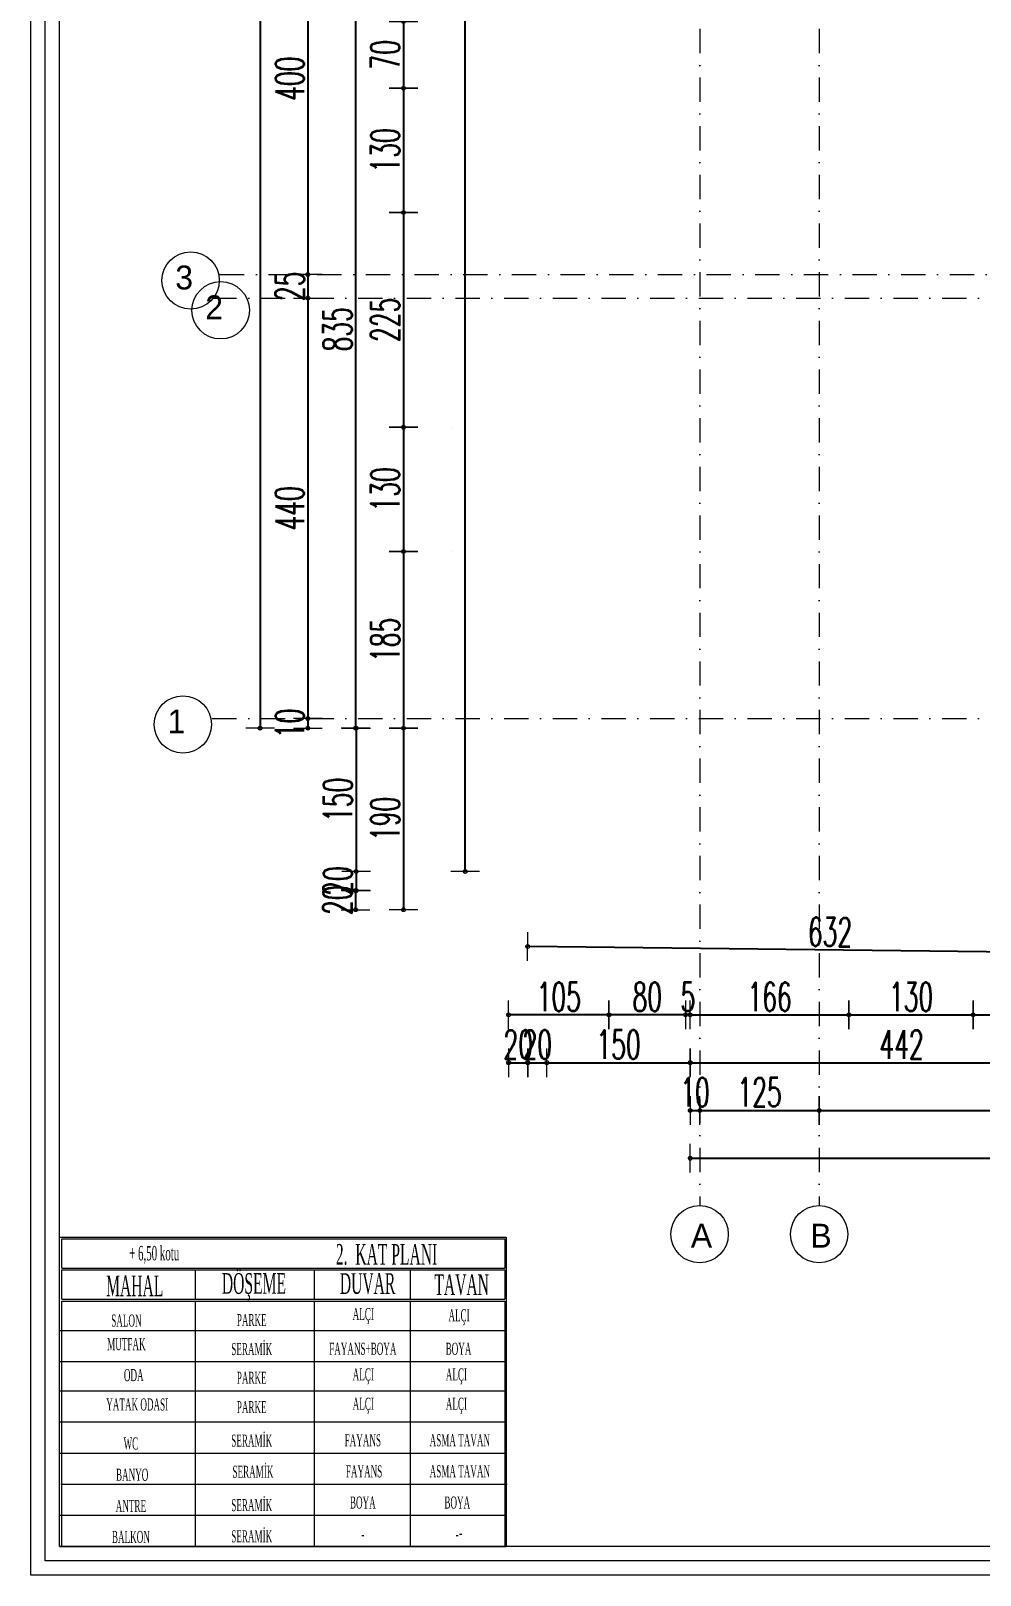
# Model space of a CAD drawing. Header units: millimetres. Extents: x -16104 to 67872, y -88009 to 12107.
# Drawn here: x 13905 to 14898, y 8729 to 10345 of the extents above; entities that cross this region are included whole.
import ezdxf

# ---------------------------------------------------------------- set-up
doc = ezdxf.new("R2010")
doc.units = ezdxf.units.MM
doc.linetypes.add('ACAD_ISO07W100', pattern=[3, 0, -3])
doc.linetypes.add('DASHDOTX2', pattern=[50.8, 25.4, -12.7, 0, -12.7])
doc.layers.get('0').update_dxf_attribs({"color": 241})
for name, color, linetype, lineweight in [('0.3', 114, 'Continuous', 5), ('AKS', 1, 'ACAD_ISO07W100', 5), ('akslar', 144, 'Continuous', 20), ('c05', 32, 'Continuous', 13), ('OLCU', 54, 'Continuous', 13)]:
    doc.layers.add(name, color=color, linetype=linetype, lineweight=lineweight)
doc.styles.add('DIM', font='Txttw.shx', dxfattribs={"width": 0.6})
doc.styles.add('OLCUIC', font='ROMANS.SHX', dxfattribs={"width": 0.5})
doc.dimstyles.new('50', dxfattribs={"dimscale": 0, "dimtxt": 30, "dimasz": 1, "dimexe": 0, "dimexo": 2, "dimgap": 4, "dimtad": 1, "dimdec": 0, "dimzin": 0, "dimdsep": 46, "dimtxsty": 'DIM', "dimblk1": 'DOT', "dimblk2": 'DOT', "dimsah": 1, "dimcen": 1.5, "dimdle": 3, "dimse1": 1, "dimse2": 1, "dimclrd": 256, "dimclre": 9, "dimclrt": 256, "dimadec": 0, "dimazin": 0, "dimtfac": 0.24, "dimtdec": 0, "dimtix": 1, "dimtmove": 2, "dimatfit": 3, "dimldrblk": 'DOT', "dimfxl": 0, "dimtolj": 1, "dimtzin": 15, "dimarcsym": 0})

# ---------------------------------------------------------------- blocks, each defined once
blk = doc.blocks.new('DOT')
for p, q in [((-2, 0), (0, 0)), ((0, 15), (0, -15)), ((2, 0), (0, 0))]:
    blk.add_line(p, q)
blk.add_circle((0, 0), 2)
blk = doc.blocks.new('*D4133')
at = {"layer": 'Defpoints', "color": 0, "transparency": 16777216}
for p in [(14594.7, 9365.5), (14760.7, 9365.5), (14760.7, 9315.5)]:
    blk.add_point(p, dxfattribs=at)
at = {"layer": 'OLCU', "lineweight": -2, "transparency": 16777216}
blk.add_line((14595.7, 9315.5), (14759.7, 9315.5), dxfattribs=at)
at = {"layer": 'OLCU', "lineweight": -2, "transparency": 16777216, "rotation": 180}
blk.add_blockref('DOT', (14594.7, 9315.5), dxfattribs=at)
at = {"layer": 'OLCU', "lineweight": -2, "transparency": 16777216}
blk.add_blockref('DOT', (14760.7, 9315.5), dxfattribs=at)
at = {"layer": 'OLCU', "transparency": 16777216, "insert": (14677.7, 9334.5), "char_height": 30, "attachment_point": 5, "style": 'DIM'}
blk.add_mtext('\\A1;166', dxfattribs=at)
blk = doc.blocks.new('*D4134')
at = {"layer": 'Defpoints', "color": 0, "transparency": 16777216}
for p in [(14760.7, 9365.5), (14890.7, 9365.5), (14890.7, 9315.5)]:
    blk.add_point(p, dxfattribs=at)
at = {"layer": 'OLCU', "lineweight": -2, "transparency": 16777216}
blk.add_line((14761.7, 9315.5), (14889.7, 9315.5), dxfattribs=at)
at = {"layer": 'OLCU', "lineweight": -2, "transparency": 16777216, "rotation": 180}
blk.add_blockref('DOT', (14760.7, 9315.5), dxfattribs=at)
at = {"layer": 'OLCU', "lineweight": -2, "transparency": 16777216}
blk.add_blockref('DOT', (14890.7, 9315.5), dxfattribs=at)
at = {"layer": 'OLCU', "transparency": 16777216, "insert": (14825.7, 9334.5), "char_height": 30, "attachment_point": 5, "style": 'DIM'}
blk.add_mtext('\\A1;130', dxfattribs=at)
blk = doc.blocks.new('*D4135')
at = {"layer": 'Defpoints', "color": 0, "transparency": 16777216}
for p in [(14890.7, 9365.5), (15106.7, 9365.5), (15106.7, 9315.5)]:
    blk.add_point(p, dxfattribs=at)
at = {"layer": 'OLCU', "lineweight": -2, "transparency": 16777216}
blk.add_line((14891.7, 9315.5), (15105.7, 9315.5), dxfattribs=at)
at = {"layer": 'OLCU', "lineweight": -2, "transparency": 16777216, "rotation": 180}
blk.add_blockref('DOT', (14890.7, 9315.5), dxfattribs=at)
at = {"layer": 'OLCU', "lineweight": -2, "transparency": 16777216}
blk.add_blockref('DOT', (15106.7, 9315.5), dxfattribs=at)
at = {"layer": 'OLCU', "transparency": 16777216, "insert": (14998.7, 9334.5), "char_height": 30, "attachment_point": 5, "style": 'DIM'}
blk.add_mtext('\\A1;216', dxfattribs=at)
blk = doc.blocks.new('*D4146')
at = {"layer": 'Defpoints', "color": 0, "transparency": 16777216}
for p in [(14594.7, 9300.5), (15036.7, 9300.5), (15036.7, 9265.5)]:
    blk.add_point(p, dxfattribs=at)
at = {"layer": 'OLCU', "lineweight": -2, "transparency": 16777216}
blk.add_line((14595.7, 9265.5), (15035.7, 9265.5), dxfattribs=at)
at = {"layer": 'OLCU', "lineweight": -2, "transparency": 16777216, "rotation": 180}
blk.add_blockref('DOT', (14594.7, 9265.5), dxfattribs=at)
at = {"layer": 'OLCU', "lineweight": -2, "transparency": 16777216}
blk.add_blockref('DOT', (15036.7, 9265.5), dxfattribs=at)
at = {"layer": 'OLCU', "transparency": 16777216, "insert": (14815.7, 9284.5), "char_height": 30, "attachment_point": 5, "style": 'DIM'}
blk.add_mtext('\\A1;442', dxfattribs=at)
blk = doc.blocks.new('*D4149')
at = {"layer": 'Defpoints', "color": 0, "transparency": 16777216}
for p in [(14604.7, 9215.5), (14729.7, 9215.5), (14729.7, 9215.5)]:
    blk.add_point(p, dxfattribs=at)
at = {"layer": 'OLCU', "lineweight": -2, "transparency": 16777216}
blk.add_line((14605.7, 9215.5), (14728.7, 9215.5), dxfattribs=at)
at = {"layer": 'OLCU', "lineweight": -2, "transparency": 16777216, "rotation": 180}
blk.add_blockref('DOT', (14604.7, 9215.5), dxfattribs=at)
at = {"layer": 'OLCU', "lineweight": -2, "transparency": 16777216}
blk.add_blockref('DOT', (14729.7, 9215.5), dxfattribs=at)
at = {"layer": 'OLCU', "transparency": 16777216, "insert": (14667.2, 9234.5), "char_height": 30, "attachment_point": 5, "style": 'DIM'}
blk.add_mtext('\\A1;125', dxfattribs=at)
blk = doc.blocks.new('*D4153')
at = {"layer": 'Defpoints', "color": 0, "transparency": 16777216}
for p in [(14594.7, 9200.5), (16644.7, 9200.5), (16644.7, 9165.5)]:
    blk.add_point(p, dxfattribs=at)
at = {"layer": 'OLCU', "lineweight": -2, "transparency": 16777216}
blk.add_line((14595.7, 9165.5), (16643.7, 9165.5), dxfattribs=at)
at = {"layer": 'OLCU', "lineweight": -2, "transparency": 16777216, "rotation": 180}
blk.add_blockref('DOT', (14594.7, 9165.5), dxfattribs=at)
at = {"layer": 'OLCU', "lineweight": -2, "transparency": 16777216}
blk.add_blockref('DOT', (16644.7, 9165.5), dxfattribs=at)
at = {"layer": 'OLCU', "transparency": 16777216, "insert": (15619.7, 9184.5), "char_height": 30, "attachment_point": 5, "style": 'DIM'}
blk.add_mtext('\\A1;2050', dxfattribs=at)
blk = doc.blocks.new('*D4195')
at = {"layer": 'Defpoints', "color": 0, "transparency": 16777216}
for p in [(14344.7, 10285), (14294.7, 10155), (14344.7, 10155)]:
    blk.add_point(p, dxfattribs=at)
at = {"layer": 'OLCU', "lineweight": -2, "transparency": 16777216}
blk.add_line((14294.7, 10284), (14294.7, 10156), dxfattribs=at)
for p, rotation in [((14294.7, 10285), 90), ((14294.7, 10155), 270)]:
    blk.add_blockref('DOT', p, dxfattribs=dict(at, rotation=rotation))
at = {"layer": 'OLCU', "transparency": 16777216, "insert": (14275.7, 10220), "char_height": 30, "attachment_point": 5, "rotation": 90, "style": 'DIM'}
blk.add_mtext('\\A1;130', dxfattribs=at)
blk = doc.blocks.new('*D4196')
at = {"layer": 'Defpoints', "color": 0, "transparency": 16777216}
for p in [(14344.7, 10155), (14294.7, 9930.3), (14344.7, 9930.3)]:
    blk.add_point(p, dxfattribs=at)
at = {"layer": 'OLCU', "lineweight": -2, "transparency": 16777216}
blk.add_line((14294.7, 10154), (14294.7, 9931.3), dxfattribs=at)
for p, rotation in [((14294.7, 10155), 90), ((14294.7, 9930.3), 270)]:
    blk.add_blockref('DOT', p, dxfattribs=dict(at, rotation=rotation))
at = {"layer": 'OLCU', "transparency": 16777216, "insert": (14275.7, 10042.7), "char_height": 30, "attachment_point": 5, "rotation": 90, "style": 'DIM'}
blk.add_mtext('\\A1;225', dxfattribs=at)
blk = doc.blocks.new('*D4411')
at = {"layer": 'Defpoints', "color": 0, "transparency": 16777216}
for p in [(14344.7, 9930.3), (14294.7, 9800.3), (14344.7, 9800.3)]:
    blk.add_point(p, dxfattribs=at)
at = {"layer": 'OLCU', "lineweight": -2, "transparency": 16777216}
blk.add_line((14294.7, 9929.3), (14294.7, 9801.3), dxfattribs=at)
for p, rotation in [((14294.7, 9930.3), 90), ((14294.7, 9800.3), 270)]:
    blk.add_blockref('DOT', p, dxfattribs=dict(at, rotation=rotation))
at = {"layer": 'OLCU', "transparency": 16777216, "insert": (14275.7, 9865.3), "char_height": 30, "attachment_point": 5, "rotation": 90, "style": 'DIM'}
blk.add_mtext('\\A1;130', dxfattribs=at)
blk = doc.blocks.new('*D4412')
at = {"layer": 'Defpoints', "color": 0, "transparency": 16777216}
for p in [(14344.7, 9800.3), (14294.7, 9615.5), (14344.7, 9615.5)]:
    blk.add_point(p, dxfattribs=at)
at = {"layer": 'OLCU', "lineweight": -2, "transparency": 16777216}
blk.add_line((14294.7, 9799.3), (14294.7, 9616.5), dxfattribs=at)
for p, rotation in [((14294.7, 9800.3), 90), ((14294.7, 9615.5), 270)]:
    blk.add_blockref('DOT', p, dxfattribs=dict(at, rotation=rotation))
at = {"layer": 'OLCU', "transparency": 16777216, "insert": (14275.7, 9707.9), "char_height": 30, "attachment_point": 5, "rotation": 90, "style": 'DIM'}
blk.add_mtext('\\A1;185', dxfattribs=at)
blk = doc.blocks.new('*D4198')
at = {"layer": 'Defpoints', "color": 0, "transparency": 16777216}
for p in [(14344.7, 10450), (14244.7, 9615.5), (14279.7, 9615.5)]:
    blk.add_point(p, dxfattribs=at)
at = {"layer": 'OLCU', "lineweight": -2, "transparency": 16777216}
blk.add_line((14244.7, 10449), (14244.7, 9616.5), dxfattribs=at)
for p, rotation in [((14244.7, 10450), 90), ((14244.7, 9615.5), 270)]:
    blk.add_blockref('DOT', p, dxfattribs=dict(at, rotation=rotation))
at = {"layer": 'OLCU', "transparency": 16777216, "insert": (14225.7, 10032.8), "char_height": 30, "attachment_point": 5, "rotation": 90, "style": 'DIM'}
blk.add_mtext('\\A1;835', dxfattribs=at)
blk = doc.blocks.new('*D4199')
at = {"layer": 'Defpoints', "color": 0, "transparency": 16777216}
for p in [(14194.7, 9615.5), (14244.7, 9625.5), (14244.7, 9615.5)]:
    blk.add_point(p, dxfattribs=at)
at = {"layer": 'OLCU', "lineweight": -2, "transparency": 16777216}
for p, q in [((14194.7, 9626.5), (14194.7, 9627.5)), ((14194.7, 9625.5), (14194.7, 9615.5)), ((14194.7, 9614.5), (14194.7, 9613.5))]:
    blk.add_line(p, q, dxfattribs=at)
for p, rotation in [((14194.7, 9625.5), 270), ((14194.7, 9615.5), 90)]:
    blk.add_blockref('DOT', p, dxfattribs=dict(at, rotation=rotation))
at = {"layer": 'OLCU', "transparency": 16777216, "insert": (14175.7, 9620.5), "char_height": 30, "attachment_point": 5, "rotation": 90, "style": 'DIM'}
blk.add_mtext('\\A1;10', dxfattribs=at)
blk = doc.blocks.new('*D4200')
at = {"layer": 'Defpoints', "color": 0, "transparency": 16777216}
for p in [(14179.7, 11425), (14144.7, 9615.5), (14179.7, 9615.5)]:
    blk.add_point(p, dxfattribs=at)
at = {"layer": 'OLCU', "lineweight": -2, "transparency": 16777216}
blk.add_line((14144.7, 11424), (14144.7, 9616.5), dxfattribs=at)
for p, rotation in [((14144.7, 11425), 90), ((14144.7, 9615.5), 270)]:
    blk.add_blockref('DOT', p, dxfattribs=dict(at, rotation=rotation))
at = {"layer": 'OLCU', "transparency": 16777216, "insert": (14125.7, 10520.3), "char_height": 30, "attachment_point": 5, "rotation": 90, "style": 'DIM'}
blk.add_mtext('\\A1;1810', dxfattribs=at)
blk = doc.blocks.new('*D4204')
at = {"layer": 'Defpoints', "color": 0, "transparency": 16777216}
for p in [(14589.7, 9365.5), (14594.7, 9365.5), (14589.7, 9315.5)]:
    blk.add_point(p, dxfattribs=at)
at = {"layer": 'OLCU', "lineweight": -2, "transparency": 16777216}
for p, q in [((14588.7, 9315.5), (14587.7, 9315.5)), ((14594.7, 9315.5), (14589.7, 9315.5)), ((14595.7, 9315.5), (14596.7, 9315.5))]:
    blk.add_line(p, q, dxfattribs=at)
blk.add_blockref('DOT', (14589.7, 9315.5), dxfattribs=at)
at = {"layer": 'OLCU', "lineweight": -2, "transparency": 16777216, "rotation": 180}
blk.add_blockref('DOT', (14594.7, 9315.5), dxfattribs=at)
at = {"layer": 'OLCU', "transparency": 16777216, "insert": (14592.2, 9334.5), "char_height": 30, "attachment_point": 5, "style": 'DIM'}
blk.add_mtext('\\A1;5', dxfattribs=at)
blk = doc.blocks.new('*D4205')
at = {"layer": 'Defpoints', "color": 0, "transparency": 16777216}
for p in [(14509.7, 9365.5), (14589.7, 9365.5), (14509.7, 9315.5)]:
    blk.add_point(p, dxfattribs=at)
at = {"layer": 'OLCU', "lineweight": -2, "transparency": 16777216}
blk.add_line((14588.7, 9315.5), (14510.7, 9315.5), dxfattribs=at)
at = {"layer": 'OLCU', "lineweight": -2, "transparency": 16777216, "rotation": 180}
blk.add_blockref('DOT', (14509.7, 9315.5), dxfattribs=at)
at = {"layer": 'OLCU', "lineweight": -2, "transparency": 16777216}
blk.add_blockref('DOT', (14589.7, 9315.5), dxfattribs=at)
at = {"layer": 'OLCU', "transparency": 16777216, "insert": (14549.7, 9334.5), "char_height": 30, "attachment_point": 5, "style": 'DIM'}
blk.add_mtext('\\A1;80', dxfattribs=at)
blk = doc.blocks.new('*D4206')
at = {"layer": 'Defpoints', "color": 0, "transparency": 16777216}
for p in [(14404.7, 9365.5), (14509.7, 9365.5), (14404.7, 9315.5)]:
    blk.add_point(p, dxfattribs=at)
at = {"layer": 'OLCU', "lineweight": -2, "transparency": 16777216}
blk.add_line((14508.7, 9315.5), (14405.7, 9315.5), dxfattribs=at)
at = {"layer": 'OLCU', "lineweight": -2, "transparency": 16777216, "rotation": 180}
blk.add_blockref('DOT', (14404.7, 9315.5), dxfattribs=at)
at = {"layer": 'OLCU', "lineweight": -2, "transparency": 16777216}
blk.add_blockref('DOT', (14509.7, 9315.5), dxfattribs=at)
at = {"layer": 'OLCU', "transparency": 16777216, "insert": (14457.2, 9334.5), "char_height": 30, "attachment_point": 5, "style": 'DIM'}
blk.add_mtext('\\A1;105', dxfattribs=at)
blk = doc.blocks.new('*D4207')
at = {"layer": 'Defpoints', "color": 0, "transparency": 16777216}
for p in [(14404.7, 9365.5), (14424.7, 9365.5), (14424.7, 9265.5)]:
    blk.add_point(p, dxfattribs=at)
at = {"layer": 'OLCU', "lineweight": -2, "transparency": 16777216}
for p, q in [((14403.7, 9265.5), (14402.7, 9265.5)), ((14404.7, 9265.5), (14424.7, 9265.5)), ((14425.7, 9265.5), (14426.7, 9265.5))]:
    blk.add_line(p, q, dxfattribs=at)
blk.add_blockref('DOT', (14404.7, 9265.5), dxfattribs=at)
at = {"layer": 'OLCU', "lineweight": -2, "transparency": 16777216, "rotation": 180}
blk.add_blockref('DOT', (14424.7, 9265.5), dxfattribs=at)
at = {"layer": 'OLCU', "transparency": 16777216, "insert": (14414.7, 9284.5), "char_height": 30, "attachment_point": 5, "style": 'DIM'}
blk.add_mtext('\\A1;20', dxfattribs=at)
blk = doc.blocks.new('*D4208')
at = {"layer": 'Defpoints', "color": 0, "transparency": 16777216}
for p in [(14444.7, 9363.1), (14594.7, 9365.5), (14594.7, 9265.5)]:
    blk.add_point(p, dxfattribs=at)
at = {"layer": 'OLCU', "lineweight": -2, "transparency": 16777216}
blk.add_line((14445.7, 9265.5), (14593.7, 9265.5), dxfattribs=at)
at = {"layer": 'OLCU', "lineweight": -2, "transparency": 16777216, "rotation": 180}
blk.add_blockref('DOT', (14444.7, 9265.5), dxfattribs=at)
at = {"layer": 'OLCU', "lineweight": -2, "transparency": 16777216}
blk.add_blockref('DOT', (14594.7, 9265.5), dxfattribs=at)
at = {"layer": 'OLCU', "transparency": 16777216, "insert": (14519.7, 9284.5), "char_height": 30, "attachment_point": 5, "style": 'DIM'}
blk.add_mtext('\\A1;150', dxfattribs=at)
blk = doc.blocks.new('*D4230')
at = {"layer": 'Defpoints', "color": 0, "transparency": 16777216}
for p in [(14344.7, 10355), (14294.7, 10285), (14344.7, 10285)]:
    blk.add_point(p, dxfattribs=at)
at = {"layer": 'OLCU', "lineweight": -2, "transparency": 16777216}
blk.add_line((14294.7, 10354), (14294.7, 10286), dxfattribs=at)
for p, rotation in [((14294.7, 10355), 90), ((14294.7, 10285), 270)]:
    blk.add_blockref('DOT', p, dxfattribs=dict(at, rotation=rotation))
at = {"layer": 'OLCU', "transparency": 16777216, "insert": (14275.7, 10320), "char_height": 30, "attachment_point": 5, "rotation": 90, "style": 'DIM'}
blk.add_mtext('\\A1;70', dxfattribs=at)
blk = doc.blocks.new('*D4231')
at = {"layer": 'Defpoints', "color": 0, "transparency": 16777216}
for p in [(14344.7, 9615.5), (14294.7, 9425.5), (14344.7, 9425.5)]:
    blk.add_point(p, dxfattribs=at)
at = {"layer": 'OLCU', "lineweight": -2, "transparency": 16777216}
blk.add_line((14294.7, 9614.5), (14294.7, 9426.5), dxfattribs=at)
for p, rotation in [((14294.7, 9615.5), 90), ((14294.7, 9425.5), 270)]:
    blk.add_blockref('DOT', p, dxfattribs=dict(at, rotation=rotation))
at = {"layer": 'OLCU', "transparency": 16777216, "insert": (14275.7, 9520.5), "char_height": 30, "attachment_point": 5, "rotation": 90, "style": 'DIM'}
blk.add_mtext('\\A1;190', dxfattribs=at)
blk = doc.blocks.new('*D4232')
at = {"layer": 'Defpoints', "color": 0, "transparency": 16777216}
for p in [(14344.7, 9445.5), (14244.7, 9425.5), (14344.7, 9425.5)]:
    blk.add_point(p, dxfattribs=at)
at = {"layer": 'OLCU', "lineweight": -2, "transparency": 16777216}
for p, q in [((14244.7, 9446.5), (14244.7, 9447.5)), ((14244.7, 9445.5), (14244.7, 9425.5)), ((14244.7, 9424.5), (14244.7, 9423.5))]:
    blk.add_line(p, q, dxfattribs=at)
for p, rotation in [((14244.7, 9445.5), 270), ((14244.7, 9425.5), 90)]:
    blk.add_blockref('DOT', p, dxfattribs=dict(at, rotation=rotation))
at = {"layer": 'OLCU', "transparency": 16777216, "insert": (14225.7, 9435.5), "char_height": 30, "attachment_point": 5, "rotation": 90, "style": 'DIM'}
blk.add_mtext('\\A1;20', dxfattribs=at)
blk = doc.blocks.new('*D4233')
at = {"layer": 'Defpoints', "color": 0, "transparency": 16777216}
for p in [(14244.7, 9615.5), (14245.2, 9465.5), (14245.2, 9465.5)]:
    blk.add_point(p, dxfattribs=at)
at = {"layer": 'OLCU', "lineweight": -2, "transparency": 16777216}
blk.add_line((14245.2, 9614.5), (14245.2, 9466.5), dxfattribs=at)
for p, rotation in [((14245.2, 9615.5), 90), ((14245.2, 9465.5), 270)]:
    blk.add_blockref('DOT', p, dxfattribs=dict(at, rotation=rotation))
at = {"layer": 'OLCU', "transparency": 16777216, "insert": (14226.2, 9540.5), "char_height": 30, "attachment_point": 5, "rotation": 90, "style": 'DIM'}
blk.add_mtext('\\A1;150', dxfattribs=at)
blk = doc.blocks.new('*D4251')
at = {"layer": 'Defpoints', "color": 0, "transparency": 16777216}
for p in [(14729.7, 9215.5), (15234.7, 9215.5), (15234.7, 9215.5)]:
    blk.add_point(p, dxfattribs=at)
at = {"layer": 'OLCU', "lineweight": -2, "transparency": 16777216}
blk.add_line((14730.7, 9215.5), (15233.7, 9215.5), dxfattribs=at)
at = {"layer": 'OLCU', "lineweight": -2, "transparency": 16777216, "rotation": 180}
blk.add_blockref('DOT', (14729.7, 9215.5), dxfattribs=at)
at = {"layer": 'OLCU', "lineweight": -2, "transparency": 16777216}
blk.add_blockref('DOT', (15234.7, 9215.5), dxfattribs=at)
at = {"layer": 'OLCU', "transparency": 16777216, "insert": (14982.2, 9234.5), "char_height": 30, "attachment_point": 5, "style": 'DIM'}
blk.add_mtext('\\A1;505', dxfattribs=at)
blk = doc.blocks.new('*D4269')
at = {"layer": 'Defpoints', "color": 0, "transparency": 16777216}
for p in [(14194.7, 10500), (14194.7, 10090), (14194.7, 10090)]:
    blk.add_point(p, dxfattribs=at)
at = {"layer": 'OLCU', "lineweight": -2, "transparency": 16777216}
blk.add_line((14194.7, 10499), (14194.7, 10091), dxfattribs=at)
for p, rotation in [((14194.7, 10500), 90), ((14194.7, 10090), 270)]:
    blk.add_blockref('DOT', p, dxfattribs=dict(at, rotation=rotation))
at = {"layer": 'OLCU', "transparency": 16777216, "insert": (14175.7, 10295), "char_height": 30, "attachment_point": 5, "rotation": 90, "style": 'DIM'}
blk.add_mtext('\\A1;400', dxfattribs=at)
blk = doc.blocks.new('*D4270')
at = {"layer": 'Defpoints', "color": 0, "transparency": 16777216}
for p in [(14194.7, 10090), (14194.7, 10065.5), (14194.7, 10065.5)]:
    blk.add_point(p, dxfattribs=at)
at = {"layer": 'OLCU', "lineweight": -2, "transparency": 16777216}
for p, q in [((14194.7, 10091), (14194.7, 10092)), ((14194.7, 10090), (14194.7, 10065.5)), ((14194.7, 10064.5), (14194.7, 10063.5))]:
    blk.add_line(p, q, dxfattribs=at)
for p, rotation in [((14194.7, 10090), 270), ((14194.7, 10065.5), 90)]:
    blk.add_blockref('DOT', p, dxfattribs=dict(at, rotation=rotation))
at = {"layer": 'OLCU', "transparency": 16777216, "insert": (14175.7, 10077.8), "char_height": 30, "attachment_point": 5, "rotation": 90, "style": 'DIM'}
blk.add_mtext('\\A1;25', dxfattribs=at)
blk = doc.blocks.new('*D4271')
at = {"layer": 'Defpoints', "color": 0, "transparency": 16777216}
for p in [(14194.7, 10065.5), (14194.7, 9625.5), (14194.7, 9625.5)]:
    blk.add_point(p, dxfattribs=at)
at = {"layer": 'OLCU', "lineweight": -2, "transparency": 16777216}
blk.add_line((14194.7, 10064.5), (14194.7, 9626.5), dxfattribs=at)
for p, rotation in [((14194.7, 10065.5), 90), ((14194.7, 9625.5), 270)]:
    blk.add_blockref('DOT', p, dxfattribs=dict(at, rotation=rotation))
at = {"layer": 'OLCU', "transparency": 16777216, "insert": (14175.7, 9845.5), "char_height": 30, "attachment_point": 5, "rotation": 90, "style": 'DIM'}
blk.add_mtext('\\A1;440', dxfattribs=at)
blk = doc.blocks.new('*D4279')
at = {"layer": 'Defpoints', "color": 0, "transparency": 16777216}
for p in [(14359.4, 11575), (14359.4, 11575), (14359.4, 9465.5)]:
    blk.add_point(p, dxfattribs=at)
at = {"layer": 'OLCU', "lineweight": -2, "transparency": 16777216}
blk.add_line((14359.4, 9466.5), (14359.4, 11574), dxfattribs=at)
for p, rotation in [((14359.4, 11575), 90), ((14359.4, 9465.5), 270)]:
    blk.add_blockref('DOT', p, dxfattribs=dict(at, rotation=rotation))
at = {"layer": 'OLCU', "transparency": 16777216, "insert": (14340.4, 10520.3), "char_height": 30, "attachment_point": 5, "rotation": 90, "style": 'DIM'}
blk.add_mtext('\\A1;2110', dxfattribs=at)
blk = doc.blocks.new('*D4287')
at = {"layer": 'Defpoints', "color": 0, "transparency": 16777216}
for p in [(14424.7, 9365.5), (14444.7, 9365.5), (14444.7, 9265.5)]:
    blk.add_point(p, dxfattribs=at)
at = {"layer": 'OLCU', "lineweight": -2, "transparency": 16777216}
for p, q in [((14423.7, 9265.5), (14422.7, 9265.5)), ((14424.7, 9265.5), (14444.7, 9265.5)), ((14445.7, 9265.5), (14446.7, 9265.5))]:
    blk.add_line(p, q, dxfattribs=at)
blk.add_blockref('DOT', (14424.7, 9265.5), dxfattribs=at)
at = {"layer": 'OLCU', "lineweight": -2, "transparency": 16777216, "rotation": 180}
blk.add_blockref('DOT', (14444.7, 9265.5), dxfattribs=at)
at = {"layer": 'OLCU', "transparency": 16777216, "insert": (14434.7, 9284.5), "char_height": 30, "attachment_point": 5, "style": 'DIM'}
blk.add_mtext('\\A1;20', dxfattribs=at)
blk = doc.blocks.new('*D4293')
at = {"layer": 'Defpoints', "color": 0, "transparency": 16777216}
for p in [(14345.2, 9465.5), (14245.2, 9445.5), (14345.2, 9445.5)]:
    blk.add_point(p, dxfattribs=at)
at = {"layer": 'OLCU', "lineweight": -2, "transparency": 16777216}
for p, q in [((14245.2, 9466.5), (14245.2, 9467.5)), ((14245.2, 9465.5), (14245.2, 9445.5)), ((14245.2, 9444.5), (14245.2, 9443.5))]:
    blk.add_line(p, q, dxfattribs=at)
for p, rotation in [((14245.2, 9465.5), 270), ((14245.2, 9445.5), 90)]:
    blk.add_blockref('DOT', p, dxfattribs=dict(at, rotation=rotation))
at = {"layer": 'OLCU', "transparency": 16777216, "insert": (14226.2, 9455.5), "char_height": 30, "attachment_point": 5, "rotation": 90, "style": 'DIM'}
blk.add_mtext('\\A1;20', dxfattribs=at)
blk = doc.blocks.new('*D4296')
at = {"layer": 'Defpoints', "color": 0, "transparency": 16777216}
for p in [(14594.7, 9265.5), (14604.7, 9265.5), (14604.7, 9215.5)]:
    blk.add_point(p, dxfattribs=at)
at = {"layer": 'OLCU', "lineweight": -2, "transparency": 16777216}
for p, q in [((14593.7, 9215.5), (14592.7, 9215.5)), ((14594.7, 9215.5), (14604.7, 9215.5)), ((14605.7, 9215.5), (14606.7, 9215.5))]:
    blk.add_line(p, q, dxfattribs=at)
blk.add_blockref('DOT', (14594.7, 9215.5), dxfattribs=at)
at = {"layer": 'OLCU', "lineweight": -2, "transparency": 16777216, "rotation": 180}
blk.add_blockref('DOT', (14604.7, 9215.5), dxfattribs=at)
at = {"layer": 'OLCU', "transparency": 16777216, "insert": (14599.7, 9234.5), "char_height": 30, "attachment_point": 5, "style": 'DIM'}
blk.add_mtext('\\A1;10', dxfattribs=at)
blk = doc.blocks.new('*D4013')
at = {"layer": 'Defpoints', "color": 0, "transparency": 16777216}
for p in [(14424.7, 9387), (14424.7, 9387), (15056.7, 9379.6)]:
    blk.add_point(p, dxfattribs=at)
at = {"layer": 'OLCU', "lineweight": -2, "transparency": 16777216}
blk.add_line((15055.7, 9379.6), (14425.7, 9387), dxfattribs=at)
for p, rotation in [((14424.7, 9387), 179.3311844585351), ((15056.7, 9379.6), 359.3311844585351)]:
    blk.add_blockref('DOT', p, dxfattribs=dict(at, rotation=rotation))
at = {"layer": 'OLCU', "transparency": 16777216, "insert": (14740.9, 9402.3), "char_height": 30, "attachment_point": 5, "rotation": 359.3312, "style": 'DIM'}
blk.add_mtext('\\A1;632', dxfattribs=at)

msp = doc.modelspace()

# ---------------------------------------------------------------- linework, layer by layer
at = {"layer": 'AKS', "linetype": 'ByBlock'}
for centre in [(14072.1, 10083.9), (14103.5, 10052.7), (14064, 9619.4), (14604.5, 9086), (14729.5, 9086)]:
    msp.add_circle(centre, 30, dxfattribs=at)
at = {"layer": 'akslar', "linetype": 'DASHDOTX2'}
for p, q in [((14604.7, 11925), (14604.7, 9115.5)), ((14729.7, 11925), (14729.7, 9115.5)), ((14102.8, 10090), (17152.8, 10090)), ((14094.7, 10065.5), (17144.7, 10065.5)), ((14094.7, 9625.5), (17144.7, 9625.5))]:
    msp.add_line(p, q, dxfattribs=at)
at = {"layer": 'c05'}
for points in [[(17435.3, 8939.6), (17435.3, 8729.3), (13905, 8729.3), (13905, 12107.1), (17435.3, 12107.1), (17435.3, 10251)], [(17420.3, 8939.6), (17420.3, 8744.3), (13920, 8744.3), (13920, 12092.1), (17420.3, 12092.1), (17420.3, 10251)], [(17405.3, 8939.6), (17405.3, 8759.3), (13935, 8759.3), (13935, 12077.1), (17405.3, 12077.1), (17405.3, 10251)]]:
    msp.add_lwpolyline(points, dxfattribs=at)
at = {"layer": 'OLCU'}
for p, q in [((14344.7, 9930.3), (14344.7, 9930.3)), ((14344.7, 9800.3), (14344.7, 9800.3)), ((13935, 8791.9), (13935, 9083.1)), ((13937.4, 9050.5), (13937.4, 9081.2)), ((14400.7, 9081.2), (14400.7, 9050.5)), ((14402, 9083.1), (14402, 8759.3)), ((13935, 8759.3), (13935, 9050.5)), ((13937.4, 9018), (13937.4, 9048.6)), ((14076.8, 9048.6), (14076.8, 9018)), ((14076.8, 9048.6), (14076.8, 9018)), ((14201.4, 9048.6), (14201.4, 9018)), ((14301.8, 9048.6), (14301.8, 9018)), ((14400.7, 9048.6), (14400.7, 9018)), ((13937.4, 8759.3), (13937.4, 9016)), ((14076.8, 9016), (14076.8, 8759.3)), ((14076.8, 9016), (14076.8, 8759.3)), ((14201.4, 9016), (14201.4, 8759.3)), ((14301.8, 9016), (14301.8, 8759.3)), ((14400.7, 9016), (14400.7, 8759.3))]:
    msp.add_line(p, q, dxfattribs=at)
for points in [[(13935, 9083.1), (14402, 9083.1)], [(13935, 9083.1), (14402, 9083.1)], [(13937.4, 9081.2), (14400.7, 9081.2)], [(13937.4, 9081.2), (14400.7, 9081.2)], [(13937.4, 9050.5), (14400.7, 9050.5)], [(13937.4, 9050.5), (14400.7, 9050.5)], [(13937.4, 9048.6), (14400.7, 9048.6)], [(13937.4, 9048.6), (14400.7, 9048.6)], [(13937.4, 9018), (14400.7, 9018)], [(13937.4, 9018), (14400.7, 9018)], [(13937.4, 9016), (14400.7, 9016)], [(13937.4, 9016), (14400.7, 9016)], [(13935, 8985.4), (14402, 8985.4)], [(13935, 8985.4), (14402, 8985.4)], [(13935, 8952.8), (14402, 8952.8)], [(13935, 8952.8), (14402, 8952.8)], [(13935, 8922.2), (14402, 8922.2)], [(13935, 8922.2), (14402, 8922.2)], [(13935, 8889.6), (14402, 8889.6)], [(13935, 8889.6), (14402, 8889.6)], [(13935, 8857.1), (14402, 8857.1)], [(13935, 8857.1), (14402, 8857.1)], [(13936.3, 8824.5), (14403.3, 8824.5)], [(13936.3, 8824.5), (14403.3, 8824.5)], [(13935, 8791.9), (14402, 8791.9)], [(13935, 8791.9), (14402, 8791.9)], [(13935, 8759.3), (14402, 8759.3)]]:
    msp.add_lwpolyline(points, dxfattribs=at)

# ---------------------------------------------------------------- texts
at = {"layer": '0.3', "ltscale": 0.7, "attachment_point": 8, "style": 'OLCUIC'}
for s, insert, char_height, width in [('{\\fTimes New Roman|b0|i0|c162|p18;+ 6,50 kotu }', (14034, 9055.1), 15.12, 206.873), ('{\\fTimes New Roman|b0|i0|c162|p18;2.  KAT PLANI}', (14277, 9053.7), 21.6, 262.139), ('{\\fTimes New Roman|b0|i0|c162|p18;DÖŞEME }', (14138.3, 9016.7), 21.6, 195.886), ('{\\fTimes New Roman|b0|i0|c162|p18;MAHAL }', (14013.6, 9021.2), 21.6, 195.886), ('{\\fTimes New Roman|b0|i0|c162|p18;DUVAR }', (14257.2, 9023.1), 21.6, 195.886), ('{\\fTimes New Roman|b0|i0|c162|p18;TAVAN}', (14355.6, 9021.9), 21.6, 195.886), ('{\\fTimes New Roman|b0|i0|c162|p18;SALON}', (14004.9, 8989.2), 12.6, 66.746), ('{\\fTimes New Roman|b0|i0|c162|p18;PARKE}', (14136, 8989.9), 12.6, 66.746), ('{\\fTimes New Roman|b0|i0|c162|p18;ALÇI}', (14252.7, 8992.1), 12.6, 66.746), ('{\\fTimes New Roman|b0|i0|c162|p18;ALÇI}', (14352.9, 8990.8), 12.6, 66.746), ('{\\fTimes New Roman|b0|i0|c162|p18;MUTFAK}', (14004.9, 8964.5), 12.6, 66.746), ('{\\fTimes New Roman|b0|i0|c162|p18;SERAMİK}', (14136, 8959.4), 12.6, 66.746), ('{\\fTimes New Roman|b0|i0|c162|p18;FAYANS+BOYA}', (14252.2, 8959.7), 12.6, 66.746), ('{\\fTimes New Roman|b0|i0|c162|p18;BOYA}', (14352.3, 8959.7), 12.6, 66.746), ('{\\fTimes New Roman|b0|i0|c162|p18; ODA}', (14011.4, 8932.1), 12.6, 93.627), ('{\\fTimes New Roman|b0|i0|c162|p18;PARKE}', (14136, 8929.5), 12.6, 66.746), ('{\\fTimes New Roman|b0|i0|c162|p18;ALÇI}', (14252.7, 8928.9), 12.6, 66.746), ('{\\fTimes New Roman|b0|i0|c162|p18;ALÇI}', (14350.1, 8928.9), 12.6, 66.746), ('{\\fTimes New Roman|b0|i0|c162|p18;YATAK ODASI}', (14016.2, 8901.4), 12.6, 79.966), ('{\\fTimes New Roman|b0|i0|c162|p18;PARKE}', (14136, 8898.8), 12.6, 66.746), ('{\\fTimes New Roman|b0|i0|c162|p18;ALÇI}', (14252.7, 8898.2), 12.6, 66.746), ('{\\fTimes New Roman|b0|i0|c162|p18;ALÇI}', (14350.1, 8898.2), 12.6, 66.746), ('{\\fTimes New Roman|b0|i0|c162|p18;WC}', (14009.6, 8860.5), 12.6, 66.746), ('{\\fTimes New Roman|b0|i0|c162|p18;SERAMİK}', (14136, 8863.6), 12.6, 66.746), ('{\\fTimes New Roman|b0|i0|c162|p18;FAYANS}', (14252.2, 8863.9), 12.6, 66.746), ('{\\fTimes New Roman|b0|i0|c162|p18;ASMA TAVAN}', (14353.7, 8863.9), 12.6, 87.313), ('{\\fTimes New Roman|b0|i0|c162|p18;BANYO}', (14010.9, 8827.9), 12.6, 66.746), ('{\\fTimes New Roman|b0|i0|c162|p18;SERAMİK}', (14137.3, 8831), 12.6, 66.746), ('{\\fTimes New Roman|b0|i0|c162|p18;FAYANS}', (14253.5, 8831.4), 12.6, 66.746), ('{\\fTimes New Roman|b0|i0|c162|p18;ASMA TAVAN}', (14353.7, 8831.4), 12.6, 87.313), ('{\\fTimes New Roman|b0|i0|c162|p18;ANTRE}', (14009.6, 8795.4), 12.6, 66.746), ('{\\fTimes New Roman|b0|i0|c162|p18;SERAMİK}', (14136, 8796.1), 12.6, 66.746), ('{\\fTimes New Roman|b0|i0|c162|p18;BOYA}', (14252.2, 8798.8), 12.6, 66.746), ('{\\fTimes New Roman|b0|i0|c162|p18;BOYA}', (14351, 8798.8), 12.6, 66.746), ('{\\fTimes New Roman|b0|i0|c162|p18;BALKON}', (14009.6, 8762.8), 12.6, 66.746), ('{\\fTimes New Roman|b0|i0|c162|p18;SERAMİK}', (14136, 8763.5), 12.6, 66.746), ('{\\fTimes New Roman|b0|i0|c162|p18;-}', (14252.2, 8766.2), 12.6, 66.746), ('{\\fTimes New Roman|b0|i0|c162|p18;-}', (14351, 8766.2), 12.6, 66.746), ('{\\fTimes New Roman|b0|i0|c162|p18;-}', (14354.7, 8767), 14, 74.163)]:
    msp.add_mtext(s, dxfattribs=dict(at, insert=insert, char_height=char_height, width=width))
at = {"layer": 'AKS', "char_height": 25, "width": 35.659, "attachment_point": 1}
for s, insert in [('3', (14056, 10099.5)), ('2', (14087.4, 10068.4)), ('1', (14047.9, 9635)), ('A', (14595.3, 9097)), ('B', (14720.3, 9097))]:
    msp.add_mtext(s, dxfattribs=dict(at, insert=insert))

# ---------------------------------------------------------------- dimensions: what is measured, and where the dimension line sits
at = {"layer": 'OLCU'}
for base, p1, p2, text, picture, middle in [((14359.4, 11575), (14359.4, 9465.5), (14359.4, 11575), '2110', '*D4279', (14340.4, 10520.3)), ((14144.7, 9615.5), (14179.7, 11425), (14179.7, 9615.5), '1810', '*D4200', (14125.7, 10520.3)), ((14194.7, 10090), (14194.7, 10500), (14194.7, 10090), '400', '*D4269', (14175.7, 10295))]:
    dim = msp.add_linear_dim(base=base, p1=p1, p2=p2, angle=90, text=text, dimstyle='50', override={"dimscale": 1}, dxfattribs=at)
    dim.commit()
    dim.dimension.update_dxf_attribs({"geometry": picture, "text_midpoint": middle})
for base, p1, p2, picture, middle in [((14244.7064382, 9615.5446397), (14344.7064382, 10450.0446397), (14279.7064382, 9615.5446397), '*D4198', (14225.7064382, 10032.7946397)), ((14294.7, 10285), (14344.7, 10355), (14344.7, 10285), '*D4230', (14275.7, 10320)), ((14294.7, 10155), (14344.7, 10285), (14344.7, 10155), '*D4195', (14275.7, 10220)), ((14294.7, 9930.3), (14344.7, 10155), (14344.7, 9930.3), '*D4196', (14275.7, 10042.7)), ((14194.7064382, 10065.5446397), (14194.7064382, 10090.0446397), (14194.7064382, 10065.5446397), '*D4270', (14175.7064382, 10077.7946397)), ((14194.7, 9625.5), (14194.7, 10065.5), (14194.7, 9625.5), '*D4271', (14175.7, 9845.5)), ((14294.7, 9800.3), (14344.7, 9930.3), (14344.7, 9800.3), '*D4411', (14275.7, 9865.3)), ((14294.7, 9615.5), (14344.7, 9800.3), (14344.7, 9615.5), '*D4412', (14275.7, 9707.9)), ((14194.7, 9615.5), (14244.7, 9625.5), (14244.7, 9615.5), '*D4199', (14175.7, 9620.5)), ((14245.2, 9465.5), (14244.7, 9615.5), (14245.2, 9465.5), '*D4233', (14226.2, 9540.5)), ((14294.7, 9425.5), (14344.7, 9615.5), (14344.7, 9425.5), '*D4231', (14275.7, 9520.5)), ((14245.2, 9445.5), (14345.2, 9465.5), (14345.2, 9445.5), '*D4293', (14226.2, 9455.5)), ((14244.7, 9425.5), (14344.7, 9445.5), (14344.7, 9425.5), '*D4232', (14225.7, 9435.5))]:
    dim = msp.add_linear_dim(base=base, p1=p1, p2=p2, angle=90, dimstyle='50', override={"dimscale": 1}, dxfattribs=at)
    dim.commit()
    dim.dimension.update_dxf_attribs({"geometry": picture, "text_midpoint": middle})
for p1, p2, picture, middle in [((15056.7, 9379.6), (14424.7, 9387), '*D4013', (14740.9, 9402.3)), ((14729.7, 9215.5), (15234.7, 9215.5), '*D4251', (14982.2, 9234.5))]:
    dim = msp.add_aligned_dim(p1=p1, p2=p2, distance=0, dimstyle='50', override={"dimscale": 1}, dxfattribs=at)
    dim.commit()
    dim.dimension.update_dxf_attribs({"geometry": picture, "text_midpoint": middle})
for base, p1, p2, picture, middle in [((14424.7, 9265.5), (14404.7, 9365.5), (14424.7, 9365.5), '*D4207', (14414.7, 9284.5)), ((14404.7, 9315.5), (14509.7, 9365.5), (14404.7, 9365.5), '*D4206', (14457.2, 9334.5)), ((14444.7, 9265.5), (14424.7, 9365.5), (14444.7, 9365.5), '*D4287', (14434.7, 9284.5)), ((14594.7, 9265.5), (14444.7, 9363.1), (14594.7, 9365.5), '*D4208', (14519.7, 9284.5)), ((14509.7, 9315.5), (14589.7, 9365.5), (14509.7, 9365.5), '*D4205', (14549.7, 9334.5)), ((14589.7, 9315.5), (14594.7, 9365.5), (14589.7, 9365.5), '*D4204', (14592.2, 9334.5)), ((14760.7, 9315.5), (14594.7, 9365.5), (14760.7, 9365.5), '*D4133', (14677.7, 9334.5)), ((14890.7, 9315.5), (14760.7, 9365.5), (14890.7, 9365.5), '*D4134', (14825.7, 9334.5)), ((15106.7, 9315.5), (14890.7, 9365.5), (15106.7, 9365.5), '*D4135', (14998.7, 9334.5)), ((15036.7, 9265.5), (14594.7, 9300.5), (15036.7, 9300.5), '*D4146', (14815.7, 9284.5)), ((14604.7, 9215.5), (14594.7, 9265.5), (14604.7, 9265.5), '*D4296', (14599.7, 9234.5)), ((14729.7, 9215.5), (14604.7, 9215.5), (14729.7, 9215.5), '*D4149', (14667.2, 9234.5)), ((16644.7, 9165.5), (14594.7, 9200.5), (16644.7, 9200.5), '*D4153', (15619.7, 9184.5))]:
    dim = msp.add_linear_dim(base=base, p1=p1, p2=p2, dimstyle='50', override={"dimscale": 1}, dxfattribs=at)
    dim.commit()
    dim.dimension.update_dxf_attribs({"geometry": picture, "text_midpoint": middle})

doc.saveas('drawing.dxf')
